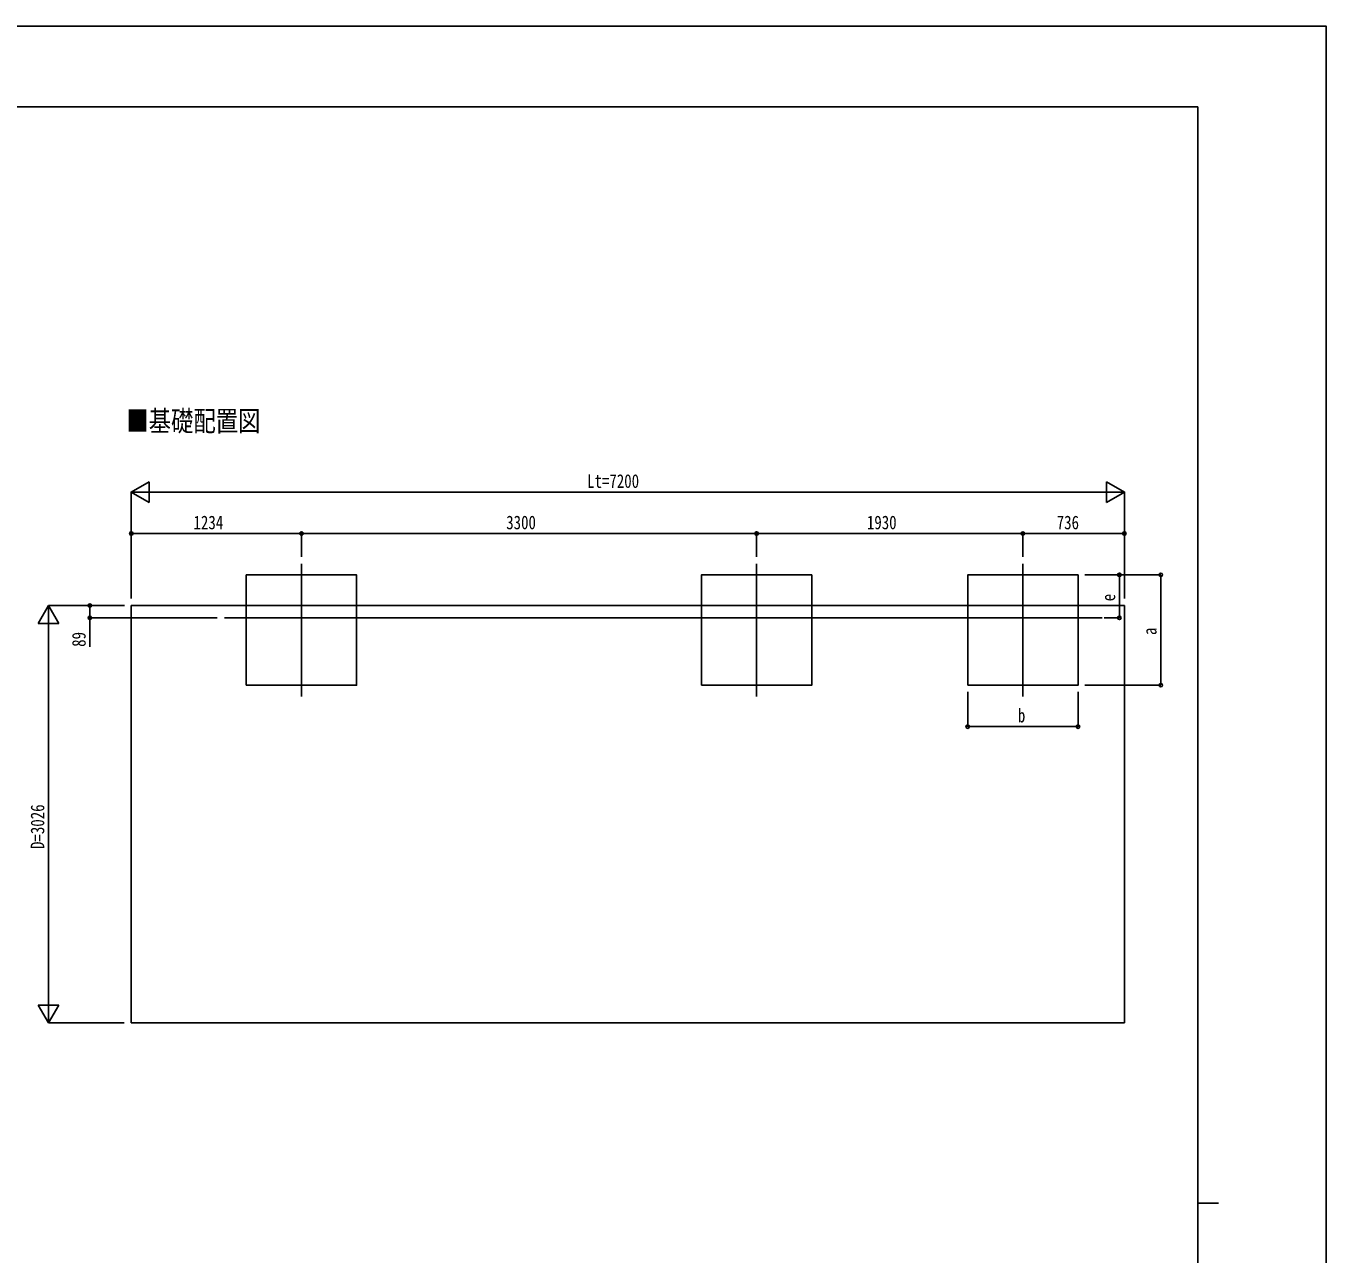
# Model space of a CAD drawing. Units: millimetres, scale not verified. Extents: x -12615 to 12615, y -8910 to 8910.
# Drawn here: x 3190 to 12615, y 0 to 8910 of the extents above; entities that cross this region are included whole.
import ezdxf
from ezdxf.enums import TextEntityAlignment as Align

# ---------------------------------------------------------------- set-up
doc = ezdxf.new("R2010")
doc.units = ezdxf.units.MM
doc.header["$LTSCALE"] = 50
for name, color, linetype in [('0-2_USER1', 3, 'Continuous'), ('0-3_YKK_12', 2, 'Continuous'), ('0-5_YKK_A1', 4, 'Continuous'), ('0-6_YKK_D', 6, 'Continuous'), ('0-7_YKK_ZWAK', 7, 'Continuous')]:
    doc.layers.add(name, color=color, linetype=linetype)
doc.styles.add('ＭＳ ゴシック', font='')
doc.styles.get('ＭＳ ゴシック').set_extended_font_data('MS Gothic')

msp = doc.modelspace()

# ---------------------------------------------------------------- linework, layer by layer
at = {"layer": '0-3_YKK_12'}
for p, q in [((5187.06, 5012), (5187.06, 4049.48)), ((8487.06, 5012), (8487.06, 4049.48)), ((10417.06, 5012), (10417.06, 4049.48)), ((4628.39, 4619.54), (10991.3, 4619.54))]:
    msp.add_line(p, q, dxfattribs=at)
at = {"layer": '0-5_YKK_A1'}
for p, q in [((3953.06, 4708.54), (11153.06, 4708.54)), ((3953.06, 4708.54), (3953.06, 1682.54)), ((11153.06, 4708.54), (11153.06, 1682.54)), ((11153.06, 1682.54), (3953.06, 1682.54))]:
    msp.add_line(p, q, dxfattribs=at)
for points in [[(4787.06, 4130.74), (5587.06, 4130.74), (5587.06, 4930.74), (4787.06, 4930.74)], [(8087.06, 4130.74), (8887.06, 4130.74), (8887.06, 4930.74), (8087.06, 4930.74)], [(10017.06, 4130.74), (10817.06, 4130.74), (10817.06, 4930.74), (10017.06, 4930.74)]]:
    msp.add_lwpolyline(points, close=True, dxfattribs=at)
at = {"layer": '0-6_YKK_D'}
for p, q in [((3953.06, 5530.74), (4082.96, 5605.74)), ((4082.96, 5455.74), (4082.96, 5605.74)), ((11153.06, 5530.74), (11023.16, 5605.74)), ((11023.16, 5605.74), (11023.16, 5455.74)), ((3953.06, 4758.54), (3953.06, 5531.74)), ((3953.06, 5530.74), (4082.96, 5455.74)), ((3953.06, 5530.74), (4212.87, 5530.74)), ((4103.06, 5530.74), (11003.06, 5530.74)), ((11153.06, 5530.74), (10893.25, 5530.74)), ((11153.06, 5530.74), (11023.16, 5455.74)), ((11153.06, 4758.54), (11153.06, 5531.74)), ((3953.06, 5062), (3953.06, 5231.74)), ((5187.06, 5230.74), (3953.06, 5230.74)), ((5187.06, 5062), (5187.06, 5231.74)), ((5187.06, 5062), (5187.06, 5231.74)), ((5187.06, 5230.74), (8487.06, 5230.74)), ((8487.06, 5062), (8487.06, 5231.74)), ((8487.06, 5062), (8487.06, 5231.74)), ((8487.06, 5230.74), (10417.06, 5230.74)), ((10417.06, 5062), (10417.06, 5231.74)), ((10417.06, 5062), (10417.06, 5231.74)), ((10417.06, 5230.74), (11153.06, 5230.74)), ((11153.06, 5062), (11153.06, 5231.74)), ((10867.06, 4930.74), (11418.06, 4930.74)), ((10868.06, 4930.74), (11118.06, 4930.74)), ((11117.06, 4619.54), (11117.06, 4930.74)), ((11417.06, 4130.74), (11417.06, 4930.74)), ((3353.06, 4708.54), (3278.06, 4578.64)), ((3903.06, 4708.54), (3352.06, 4708.54)), ((3353.06, 4708.54), (3428.06, 4578.64)), ((3353.06, 4708.54), (3353.06, 4448.73)), ((3903.06, 4708.54), (3652.06, 4708.54)), ((4574.95, 4619.54), (3652.06, 4619.54)), ((11005.87, 4619.54), (11118.06, 4619.54)), ((3278.06, 4578.64), (3428.06, 4578.64)), ((3353.06, 1832.54), (3353.06, 4558.54)), ((10017.06, 4083.65), (10017.06, 3829.74)), ((10817.06, 4081.72), (10817.06, 3829.74)), ((10867.06, 4130.74), (11418.06, 4130.74)), ((10017.06, 3830.74), (10817.06, 3830.74)), ((3353.06, 1682.54), (3353.06, 1942.35)), ((3353.06, 1682.54), (3278.06, 1812.44)), ((3428.06, 1812.44), (3278.06, 1812.44)), ((3353.06, 1682.54), (3428.06, 1812.44)), ((3902.06, 1682.54), (3352.06, 1682.54))]:
    msp.add_line(p, q, dxfattribs=at)
msp.add_lwpolyline([(3653.06, 4708.54), (3653.06, 4619.54), (3653.06, 4408.14)], dxfattribs=at)
for centre in [(3953.06, 5230.74), (5187.06, 5230.74), (5187.06, 5230.74), (8487.06, 5230.74), (8487.06, 5230.74), (10417.06, 5230.74), (10417.06, 5230.74), (11153.06, 5230.74), (11117.06, 4930.74), (11417.06, 4930.74), (3653.06, 4708.54), (3653.06, 4619.54), (11117.06, 4619.54), (11417.06, 4130.74), (10017.06, 3830.74), (10817.06, 3830.74)]:
    msp.add_circle(centre, 12.75, dxfattribs=at)
at = {"layer": '0-7_YKK_ZWAK'}
for p, q in [((11685.06, 8325), (-11714.94, 8325)), ((11685.06, 8325), (11685.06, -7575)), ((11685.06, 375), (11835.06, 375))]:
    msp.add_line(p, q, dxfattribs=at)
msp.add_lwpolyline([(-12615, -8910), (12615, -8910), (12615, 8910), (-12615, 8910)], close=True, dxfattribs=at)

# ---------------------------------------------------------------- texts
at = {"layer": '0-2_USER1', "style": 'ＭＳ ゴシック', "width": 0.8}
msp.add_text('■基礎配置図', height=148.5, dxfattribs=at).set_placement((3917.4, 5927.5), align=Align.BOTTOM_LEFT)
at = {"layer": '0-6_YKK_D', "style": 'ＭＳ ゴシック', "width": 0.8}
for s, p in [('Lt=7200', (7257.86, 5531.74)), ('1234', (4404.46, 5231.74)), ('3300', (6671.46, 5231.74)), ('1930', (9286.46, 5231.74)), ('736', (10662.66, 5231.74)), ('b', (10381.06, 3831.74))]:
    msp.add_text(s, height=98.97, dxfattribs=at).set_placement(p, align=Align.BOTTOM_LEFT)
for s, p in [('e', (11116.06, 4739.14)), ('a', (11416.06, 4494.74)), ('89', (3652.06, 4409.14)), ('D=3026', (3352.06, 2943.54))]:
    msp.add_text(s, height=98.97, rotation=90, dxfattribs=at).set_placement(p, align=Align.BOTTOM_LEFT)

doc.saveas('drawing.dxf')
